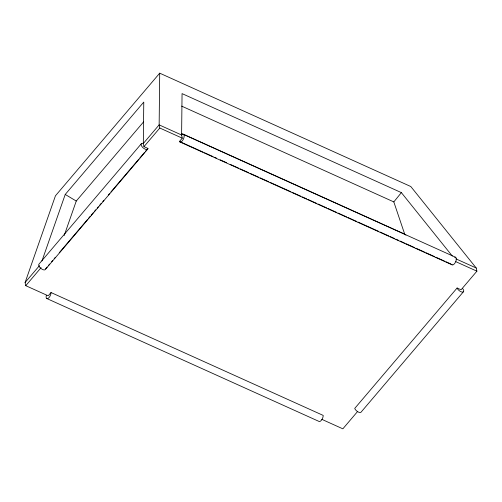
<?xml version="1.0" encoding="UTF-8"?>
<svg xmlns="http://www.w3.org/2000/svg" width="502" height="502" viewBox="0 0 502 502"><rect width="100%" height="100%" fill="white"/><g stroke="black" fill="none" stroke-linecap="round" stroke-linejoin="round"><path stroke-width="0.75" d="M463.647 291.499L361.252 411.929A4.179 1.977 40.4 0 1 358.095 411.922A4.179 1.977 40.4 0 1 354.713 408.433L457.109 288.004L461.074 289.792L476.9 271.18L476.241 268.024L410.787 186.518L159.711 73.166L159.147 124.872L159.805 128.023L143.98 146.634L147.946 148.429L145.411 151.409M46.623 298.445L318.795 421.322A4.179 1.914 -65.7 0 0 321.575 420.005A4.179 1.914 -65.7 0 0 323.188 415.411L51.009 292.534L48.217 295.816L25.759 285.682L25.1 282.526L55.452 195.786L159.711 73.166M41.961 260.958L65.229 194.456L143.773 102.082L143.321 143.484L143.98 146.634M64.193 235.532L76.26 201.045L143.66 121.779M405.911 235.099L404.687 234.133L393.819 201.911L401.368 192.617L452.308 256.058M141.489 143.559L39.093 263.989A4.179 1.977 40.4 0 0 40.656 268.193A4.179 1.977 40.4 0 0 45.299 269.561L147.695 149.132M25.1 282.526L39.438 265.658M25.759 285.682L41.089 267.648M45.55 268.859L47.069 267.07M48.587 265.282L49.604 264.09M51.631 261.699L52.647 260.507M54.166 258.718L55.176 257.526M59.236 252.757L87.624 219.374M88.634 218.182L90.159 216.393M91.169 215.201L93.196 212.817M94.213 211.624L95.731 209.836M97.25 208.048L98.266 206.855M99.785 205.067L101.31 203.272M102.828 201.484L103.845 200.292M108.407 194.927L109.417 193.734M110.942 191.946L138.822 159.159M139.832 157.967L144.394 152.602M203.046 152.093L179.471 141.451L182.264 138.163L181.605 135.007L182.057 93.604L401.368 192.617M357.688 411.383L342.853 428.833L321.795 419.327M181.655 106.123L393.819 201.911M181.806 133.507L404.687 234.133M183.249 134.316L455.427 257.193M455.885 258.837L476.241 268.024M159.805 128.023L182.264 138.163M455.841 261.674L476.9 271.18M204.477 152.74L213.049 156.605M214.48 157.251L216.619 158.218M220.19 159.831L226.622 162.736M230.192 164.349L238.764 168.22M240.194 168.86L248.766 172.732M250.197 173.378L258.768 177.25M260.199 177.89L268.771 181.762M270.195 182.408L290.915 191.758M292.346 192.404L300.918 196.276M302.342 196.922L306.628 198.855M308.059 199.501L316.63 203.373M318.061 204.013L326.633 207.884M328.063 208.531L336.635 212.402M338.066 213.049L346.637 216.914M348.062 217.561L356.633 221.432M358.064 222.079L378.784 231.428M380.209 232.075L388.78 235.946M390.211 236.586L394.497 238.525M395.927 239.172L398.783 240.458M400.213 241.104L404.499 243.037M405.93 243.683L414.501 247.555M415.926 248.201L424.504 252.067M425.928 252.713L434.5 256.585M435.931 257.231L444.502 261.096M445.933 261.743L450.934 264.002M179.973 141.984L452.145 264.861M65.229 194.456L76.26 201.045M179.471 141.451A4.179 1.914 -65.7 0 0 182.421 140.698A4.179 1.914 -65.7 0 0 184.127 135.559A4.179 1.914 -65.7 0 0 181.605 135.007L159.147 124.872L143.321 143.484A4.179 1.977 40.4 0 0 141.169 145.059A4.179 1.977 40.4 0 0 144.858 149.006A4.179 1.977 40.4 0 0 147.946 148.429M454.649 257.294A4.179 1.914 -65.7 0 1 455.703 261.68A4.179 1.914 -65.7 0 1 451.649 264.322M51.009 292.534A4.179 1.914 -65.7 0 1 48.098 298.395A4.179 1.914 -65.7 0 1 46.335 295.352M462.662 288.556A4.179 1.977 40.4 0 1 462.235 292.082A4.179 1.977 40.4 0 1 457.109 288.004"/></g></svg>
